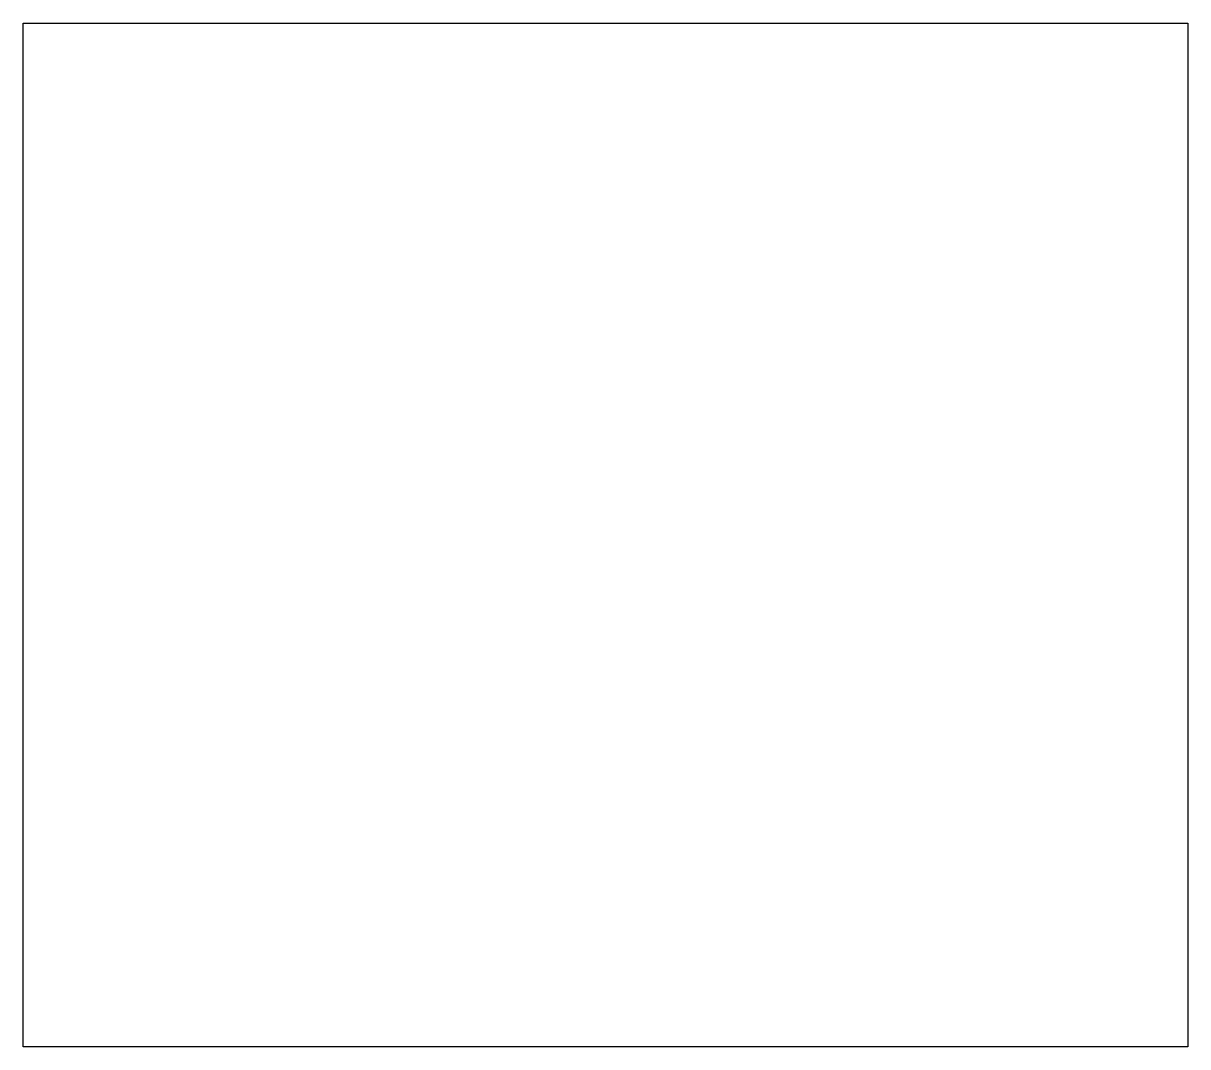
# Model space of a CAD drawing. Header units: inches. Extents: x -1 to 32, y 0 to 29.
import ezdxf

# ---------------------------------------------------------------- set-up
doc = ezdxf.new("R2010")
doc.units = ezdxf.units.IN
doc.layers.get('0').update_dxf_attribs({"linetype": 'CONTINUOUS'})

msp = doc.modelspace()

# ---------------------------------------------------------------- linework, layer by layer
msp.add_lwpolyline([(32, 0), (-1, 0), (-1, 29), (32, 29)], close=True)

doc.saveas('drawing.dxf')
